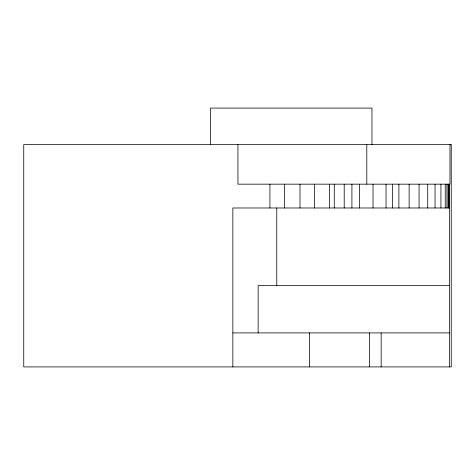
<?xml version="1.0" encoding="UTF-8"?>
<svg xmlns="http://www.w3.org/2000/svg" width="475" height="475" viewBox="0 0 475 475"><rect width="100%" height="100%" fill="white"/><g stroke="black" fill="none" stroke-linecap="round" stroke-linejoin="round"><path stroke-width="0.71" d="M232.851 332.91L449.463 332.91M449.968 144.626L449.968 184.169L237.945 184.169L237.945 144.626M449.463 366.914L449.433 285.546L258.139 285.546L258.139 332.91M449.409 285.546L449.409 207.979L232.851 207.979L232.851 366.914M449.249 184.169L449.249 207.979M448.964 184.169L448.964 207.979M448.157 184.169L448.157 207.979M446.922 184.169L446.922 207.979M445.235 184.169L445.235 207.979M440.931 184.169L440.931 207.979M435.047 184.169L435.047 207.979M427.726 184.169L427.726 207.979M419.075 184.169L419.075 207.979M409.129 184.169L409.129 207.979M398.893 184.169L398.893 207.979M392.593 184.169L392.593 207.979M386.032 184.169L386.032 207.979M381.152 332.91L381.152 366.914M373.023 184.169L373.023 207.979M371.961 144.626L371.961 108.086L210.579 108.086L210.579 144.626M369.532 332.91L369.532 366.914M366.801 144.626L366.801 184.169M359.504 184.169L359.504 207.979M351.916 184.169L351.916 207.979M344.215 184.169L344.215 207.979M334.275 184.169L334.275 207.979M329.484 184.169L329.484 207.979M314.402 184.169L314.402 207.979M309.563 332.91L309.563 366.914M299.992 184.169L299.992 207.979M284.59 184.169L284.59 207.979M276.777 207.979L276.777 285.546M269.925 184.169L269.925 207.979M451.25 144.626L23.75 144.626L23.75 366.914L451.25 366.914L451.25 144.626"/></g></svg>
